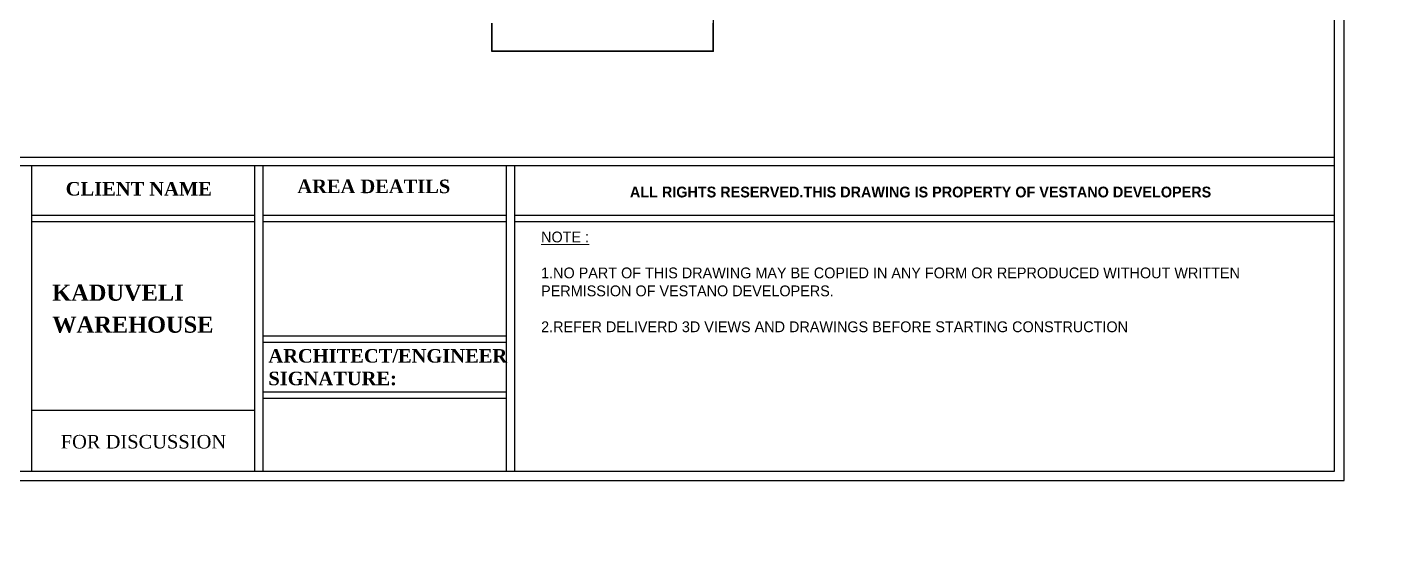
# Model space of a CAD drawing. Header units: centimetres. Extents: x 370416 to 395283, y 44791 to 69658.
# Drawn here: x 377364 to 384623, y 52936 to 55672 of the extents above; entities that cross this region are included whole.
import ezdxf

# ---------------------------------------------------------------- set-up
doc = ezdxf.new("R2010")
doc.units = ezdxf.units.CM
doc.layers.add('hattch', color=252, linetype='Continuous', lineweight=0)
doc.layers.add('Sheet Template', color=7, linetype='Continuous')
doc.layers.add('text 1', color=7, linetype='Continuous')
doc.styles.get("Standard").update_dxf_attribs({"font": 'arial.ttf'})

msp = doc.modelspace()

# ---------------------------------------------------------------- linework, layer by layer
for p, q in [((381017.6, 55543.5), (381017.6, 56753.5)), ((381017.6, 55543.5), (381017.6, 56753.5)), ((379837.6, 55543.5), (379837.6, 55693.5)), ((379837.6, 55543.5), (379837.6, 55693.5)), ((379839.6, 55545.5), (379839.6, 55693.5)), ((381015.6, 55545.5), (381015.6, 55693.5)), ((381017.6, 55543.5), (379837.6, 55543.5)), ((381017.6, 55543.5), (379837.6, 55543.5)), ((381015.6, 55545.5), (379839.6, 55545.5))]:
    msp.add_line(p, q)
for points in [[(373667.4, 60832.7), (373667.4, 53261), (384374.8, 53261), (384374.8, 60832.7)], [(373667.4, 60832.7), (373667.4, 53261), (384374.8, 53261), (384374.8, 60832.7)], [(373718.4, 60781.7), (373718.4, 53312), (384323.8, 53312), (384323.8, 60781.7)], [(373718.4, 60781.7), (373718.4, 53312), (384323.8, 53312), (384323.8, 60781.7)]]:
    msp.add_lwpolyline(points, close=True)
msp.add_circle((382849.7, 57224.7), 12433.5)
at = {"layer": 'hattch', "color": 0, "lineweight": -3}
for p, q in [((384323.8, 54979.3), (373718.4, 54979.3)), ((384323.8, 54979.3), (373718.4, 54979.3)), ((384323.8, 54935.7), (373718.4, 54935.7)), ((384323.8, 54935.7), (373718.4, 54935.7)), ((377385.6, 53635.3), (378573.5, 53635.3)), ((377385.6, 53635.3), (378573.5, 53635.3))]:
    msp.add_line(p, q, dxfattribs=at)
at = {"layer": 'Sheet Template'}
for p, q in [((377385.6, 54935.7), (377385.6, 53312)), ((377385.6, 54935.7), (377385.6, 53312)), ((378573.5, 54935.7), (378573.5, 53312)), ((378573.5, 54935.7), (378573.5, 53312)), ((378617.2, 54935.7), (378617.2, 53312)), ((378617.2, 54935.7), (378617.2, 53312)), ((379914.4, 54935.7), (379914.4, 53312)), ((379914.4, 54935.7), (379914.4, 53312)), ((379958, 54935.7), (379958, 53312)), ((379958, 54935.7), (379958, 53312)), ((378573.5, 54671.7), (377385.6, 54671.7)), ((378573.5, 54671.7), (377385.6, 54671.7)), ((379914.4, 54671.7), (378617.2, 54671.7)), ((379914.4, 54671.7), (378617.2, 54671.7)), ((384323.8, 54671.7), (379958, 54671.7)), ((384323.8, 54671.7), (379958, 54671.7)), ((378573.5, 54637.7), (377385.6, 54637.7)), ((378573.5, 54637.7), (377385.6, 54637.7)), ((379914.4, 54637.7), (378617.2, 54637.7)), ((379914.4, 54637.7), (378617.2, 54637.7)), ((384323.8, 54637.7), (379958, 54637.7)), ((384323.8, 54637.7), (379958, 54637.7)), ((379914.4, 54030.2), (378617.2, 54030.2)), ((379914.4, 54030.2), (378617.2, 54030.2)), ((379914.4, 53996.2), (378617.2, 53996.2)), ((379914.4, 53996.2), (378617.2, 53996.2)), ((379914.4, 53731.1), (378617.2, 53731.1)), ((379914.4, 53731.1), (378617.2, 53731.1)), ((379914.4, 53697.1), (378617.2, 53697.1)), ((379914.4, 53697.1), (378617.2, 53697.1))]:
    msp.add_line(p, q, dxfattribs=at)

# ---------------------------------------------------------------- texts
at = {"layer": 'text 1', "lineweight": 5, "attachment_point": 1}
for s, insert, char_height, width in [('{\\fTimes New Roman|b1|i0|c0|p18;CLIENT NAME}', (377568.5, 54849.6), 72.133, 2116.783), ('{\\fTimes New Roman|b1|i0|c0|p18;CLIENT NAME}', (377568.5, 54849.6), 72.133, 2116.783), ('{\\fTimes New Roman|b1|i0|c0|p18;AREA DEATILS}', (378801.7, 54862.3), 72.133, 2116.783), ('{\\fTimes New Roman|b1|i0|c0|p18;AREA DEATILS}', (378801.7, 54862.3), 72.133, 2116.783), ('{\\fCentury Gothic|b1|i0|c0|p34;ALL RIGHTS RESERVED.THIS DRAWING IS PROPERTY OF VESTANO DEVELOPERS}', (380572.5, 54824.9), 57.303, 3921.078), ('{\\fCentury Gothic|b1|i0|c0|p34;ALL RIGHTS RESERVED.THIS DRAWING IS PROPERTY OF VESTANO DEVELOPERS}', (380572.5, 54824.9), 57.303, 3921.078), ('{\\fCentury Gothic|b0|i0|c0|p34;\\LNOTE :\\P\\l\\P1.NO PART OF THIS DRAWING MAY BE COPIED IN ANY FORM OR REPRODUCED WITHOUT WRITTEN PERMISSION OF VESTANO DEVELOPERS.\\P\\P2.REFER DELIVERD 3D VIEWS AND DRAWINGS BEFORE STARTING CONSTRUCTION}', (380099.7, 54585.7), 57.3027, 3921.078), ('{\\fCentury Gothic|b0|i0|c0|p34;\\LNOTE :\\P\\l\\P1.NO PART OF THIS DRAWING MAY BE COPIED IN ANY FORM OR REPRODUCED WITHOUT WRITTEN PERMISSION OF VESTANO DEVELOPERS.\\P\\P2.REFER DELIVERD 3D VIEWS AND DRAWINGS BEFORE STARTING CONSTRUCTION}', (380099.7, 54585.7), 57.3027, 3921.078), ('{\\fTimes New Roman|b1|i0|c0|p18;ARCHITECT/ENGINEER \\PSIGNATURE:}', (378647.7, 53960.9), 72.133, 2116.783), ('{\\fTimes New Roman|b1|i0|c0|p18;ARCHITECT/ENGINEER \\PSIGNATURE:}', (378647.7, 53960.9), 72.133, 2116.783), ('{\\fTimes New Roman|b0|i0|c0|p18;\\C1;FOR DISCUSSION}', (377541.8, 53504.2), 72.133, 2116.783), ('{\\fTimes New Roman|b0|i0|c0|p18;\\C1;FOR DISCUSSION}', (377541.8, 53504.2), 72.133, 2116.783)]:
    msp.add_mtext(s, dxfattribs=dict(at, insert=insert, char_height=char_height, width=width))
at = {"layer": 'text 1', "color": 1, "lineweight": 5, "char_height": 85.991, "width": 2523.461, "attachment_point": 1}
for s, insert in [('{\\fTimes New Roman|b1|i0|c0|p18;KADUVELI}', (377496.5, 54303.8)), ('{\\fTimes New Roman|b1|i0|c0|p18;KADUVELI}', (377496.5, 54303.8)), ('{\\fTimes New Roman|b1|i0|c0|p18;WAREHOUSE}', (377496.5, 54133.8))]:
    msp.add_mtext(s, dxfattribs=dict(at, insert=insert))

doc.saveas('drawing.dxf')
